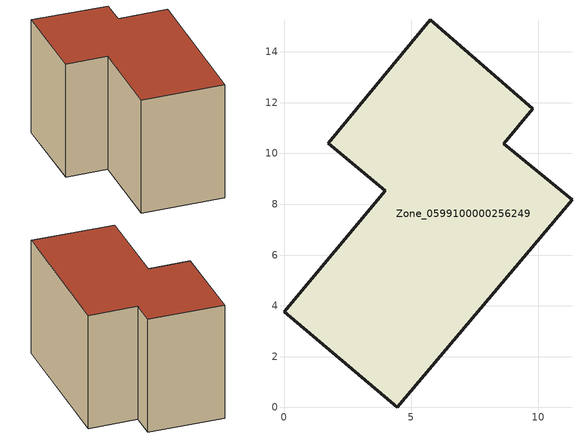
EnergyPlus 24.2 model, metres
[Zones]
Zone_0599100000256249
 floor ground (C_G): 3.99,8.53 1.74,10.4 5.75,15.27 9.8,11.77 8.65,10.37 11.34,8.17 4.45,0 0,3.77 z0
 wall outside (C_F): 4.45,0 11.34,8.17 8.65,10.37 9.8,11.77 5.75,15.27 1.74,10.4 3.99,8.53 0,3.77 4.45,0 z0:8.5
 roof outside (C_R): 3.99,8.53 0,3.77 4.45,0 11.34,8.17 8.65,10.37 9.8,11.77 5.75,15.27 1.74,10.4 z8.5
[BUILDING]
Pand.0599100000256249: North Axis=0; Terrain=City; Loads Convergence Tolerance Value=0.04; Temperature Convergence Tolerance Value=0.4; Solar Distribution=FullExterior; Maximum Number of Warmup Days=25; Minimum Number of Warmup Days=1
[Site:Location]
Rotterdam.The.Hague.AP_ZH_NLD Design_Conditions: Latitude=51.96; Longitude=4.45; Time Zone=1; Elevation=-4.5
[SITE:GROUNDTEMPERATURE:BUILDINGSURFACE]
18, 18, 18, 18, 18, 18, 18, 18, 18, 18, 18, 18
[MATERIAL] Thermal Absorptance=0.9; Solar Absorptance=0.7; Visible Absorptance=0.7
Name | Roughness | Thickness | Conductivity | Density | Specific Heat
G.TC.1946-1964 | MediumSmooth | 0.15 | 1 | 540 | 1210
F.TC.1946-1964 | Rough | 0.3 | 0.857143 | 1920 | 840
R.TC.1946-1964 | MediumRough | 0.2 | 0.235294 | 1500 | 1000
[CONSTRUCTION]
C_G: G.TC.1946-1964
C_F: F.TC.1946-1964
C_R: R.TC.1946-1964
[ZONE]
Zone_0599100000256249: Type=1; Multiplier=1; Ceiling Height=Autocalculate; Volume=Autocalculate; Floor Area=autocalculate; Part of Total Floor Area=Yes
[ZONEINFILTRATION:DESIGNFLOWRATE]
Infil_Zone_0599100000256249: Zone or ZoneList or Space or SpaceList=Zone_0599100000256249; Schedule=AlwaysOn; Design Flow Rate Calculation Method=Flow/Area; Flow Rate per Floor Area=0.003; Constant Term Coefficient=1; Temperature Term Coefficient=0; Velocity Term Coefficient=0; Velocity Squared Term Coefficient=0
[HVACTEMPLATE:ZONE:IDEALLOADSAIRSYSTEM]
Zone_0599100000256249: Maximum Heating Supply Air Temperature=50; Minimum Cooling Supply Air Temperature=13; Maximum Heating Supply Air Humidity Ratio=0.0156; Minimum Cooling Supply Air Humidity Ratio=0.0077; Heating Limit=NoLimit; Cooling Limit=NoLimit; Dehumidification Control Type=ConstantSensibleHeatRatio; Cooling Sensible Heat Ratio=0.7; Dehumidification Setpoint=60; Humidification Control Type=None; Humidification Setpoint=30; Outdoor Air Method=None; Outdoor Air Flow Rate per Person=0.00944; Outdoor Air Flow Rate per Zone Floor Area=0; Outdoor Air Flow Rate per Zone=0; Demand Controlled Ventilation Type=None; Outdoor Air Economizer Type=NoEconomizer; Heat Recovery Type=None; Sensible Heat Recovery Effectiveness=0.7; Latent Heat Recovery Effectiveness=0.65
[ZONECONTROL:THERMOSTAT]
ThermostatControl_Zone_0599100000256249: Zone or ZoneList=Zone_0599100000256249; Control Type Schedule=DualSetpointControlType; Control 1=Thermostat_Zone_0599100000256249; Temperature Difference Between Cutout And Setpoint=0
[THERMOSTATSETPOINT:DUALSETPOINT]
Thermostat_Zone_0599100000256249: Heating Setpoint Temperature Schedule=HeatingSetpoint_Zone_0599100000256249; Cooling Setpoint Temperature Schedule=CoolingSetpoint_Zone_0599100000256249
[SCHEDULE:COMPACT]
HeatingSetpoint_Zone_0599100000256249: Through: 12/31, For: AllDays, Until: 24:00, 21
CoolingSetpoint_Zone_0599100000256249: Through: 12/31, For: AllDays, Until: 24:00, 24
DualSetpointControlType: Through: 12/31, For: AllDays, Until: 24:00, 4
AlwaysOn: Through: 12/31, For: AllDays, Until: 24:00, 1
